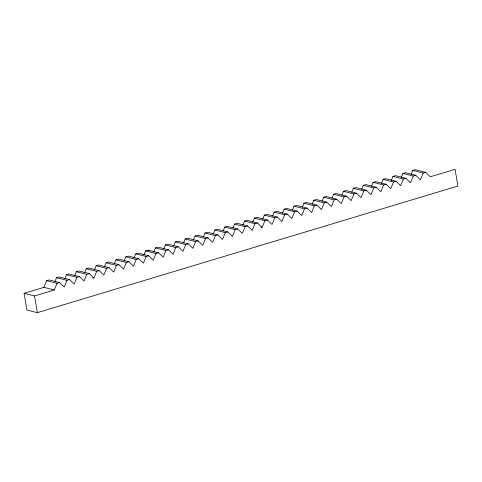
<?xml version="1.0" encoding="UTF-8"?>
<svg xmlns="http://www.w3.org/2000/svg" width="482" height="482" viewBox="0 0 482 482"><rect width="100%" height="100%" fill="white"/><g stroke="black" fill="none" stroke-linecap="round" stroke-linejoin="round"><path stroke-width="0.72" d="M43.892 287.362L46.658 280.675L49.134 279.928L59.581 282.566L64.233 287.019L66.998 280.331L69.474 279.584L74.126 284.037L76.897 277.349L79.367 276.608L84.025 281.06L86.79 274.372L89.266 273.625L93.918 278.078L96.683 271.39L99.159 270.649L103.811 275.102L106.582 268.414L109.053 267.667L113.704 272.119L116.475 265.437L118.946 264.69L123.603 269.143L126.368 262.455L128.845 261.708L133.496 266.16L136.261 259.479L138.738 258.732L143.389 263.184L146.16 256.496L148.631 255.755L153.282 260.202L156.054 253.52L158.53 252.773L163.181 257.225L165.947 250.538L168.423 249.797L173.074 254.249L175.846 247.561L178.316 246.814L182.967 251.267L185.739 244.579L188.209 243.838L192.866 248.29L195.632 241.603L198.108 240.855L202.759 245.308L205.525 238.62L208.001 237.879L212.652 242.332L215.424 235.644L217.894 234.897L222.545 239.349L225.317 232.661L227.787 231.92L232.445 236.373L235.21 229.685L237.686 228.938L242.338 233.39L245.103 226.703L247.579 225.962L252.231 230.414L255.002 223.726L257.472 222.979L262.13 227.432L264.895 220.75L267.371 220.003L272.023 224.455L274.788 217.768L277.264 217.02L281.916 221.473L284.687 214.791L287.139 214.038L291.791 218.491L294.562 211.803L297.039 211.062L301.69 215.514L304.455 208.827L306.932 208.079L311.583 212.532L314.354 205.85L316.825 205.103L321.476 209.556L324.247 202.868L326.724 202.121L331.375 206.573L334.14 199.891L336.617 199.144L341.268 203.597L344.04 196.909L346.51 196.168L351.161 200.62L353.933 193.933L356.409 193.186L361.06 197.638L363.826 190.95L366.302 190.209L370.953 194.662L373.725 187.974L376.195 187.227L380.852 191.679L383.618 184.992L386.094 184.251L390.745 188.703L393.517 182.015L395.987 181.268L400.638 185.721L403.41 179.033L405.88 178.292L410.531 182.744L413.303 176.057L415.779 175.309L420.431 179.762L423.196 173.08L425.678 172.333L430.33 176.786L455.068 169.339L457.9 186.046L37.361 312.661L26.926 310.028L24.1 293.321L43.892 287.362L54.309 289.989L57.081 283.302L59.581 282.566M54.894 281.705L56.551 277.692L59.027 276.951L69.474 279.584M64.787 278.729L66.45 274.716L68.92 273.969L79.367 276.608M74.68 275.746L76.343 271.734L78.813 270.992L89.266 273.625M84.573 272.77L86.236 268.757L88.712 268.01L99.159 270.649M94.472 269.787L96.129 265.775L98.605 265.034L109.053 267.667M104.365 266.811L106.028 262.798L108.498 262.051L118.946 264.69M114.258 263.829L115.921 259.822L118.397 259.075L128.845 261.708M124.157 260.852L125.814 256.84L128.29 256.093L138.738 258.732M134.05 257.876L135.713 253.863L138.183 253.116L148.631 255.755M143.943 254.894L145.606 250.881L148.076 250.14L158.53 252.773M153.836 251.917L155.499 247.905L157.976 247.158L168.423 249.797M163.735 248.935L165.392 244.922L167.869 244.181L178.316 246.814M173.628 245.959L175.291 241.946L177.762 241.199L188.209 243.838M183.522 242.976L185.184 238.964L187.661 238.222L198.108 240.855M193.421 240L195.077 235.987L197.554 235.24L208.001 237.879M203.314 237.017L204.977 233.005L207.447 232.264L217.894 234.897M213.207 234.041L214.87 230.028L217.34 229.281L227.787 231.92M223.1 231.059L224.763 227.046L227.239 226.305L237.686 228.938M232.999 228.082L234.656 224.07L237.132 223.323L247.579 225.962M242.892 225.1L244.555 221.093L247.025 220.346L257.472 222.979M252.785 222.124L254.448 218.111L256.918 217.364L267.371 220.003M262.678 219.141L264.341 215.135L266.817 214.388L277.264 217.02M272.577 216.165L274.234 212.152L276.71 211.405L287.139 214.038M282.47 213.189L284.133 209.176L286.603 208.429L297.039 211.062M292.363 210.206L294.026 206.194L296.502 205.453L306.932 208.079M302.262 207.23L303.919 203.217L306.395 202.47L316.825 205.103M312.155 204.248L313.818 200.235L316.288 199.494L326.724 202.121M322.048 201.271L323.711 197.258L326.181 196.511L336.617 199.144M331.941 198.289L333.604 194.276L336.081 193.535L346.51 196.168M341.84 195.312L343.497 191.3L345.974 190.553L356.409 193.186M351.733 192.33L353.396 188.317L355.867 187.576L366.302 190.209M361.627 189.354L363.289 185.341L365.766 184.594L376.195 187.227M371.526 186.371L373.182 182.359L375.659 181.618L386.094 184.251M381.419 183.395L383.082 179.382L385.552 178.635L395.987 181.268M391.312 180.413L392.975 176.406L395.445 175.659L405.88 178.292M401.205 177.436L402.868 173.424L405.344 172.677L415.779 175.309M411.104 174.454L412.761 170.447L415.237 169.7L425.678 172.333M24.1 293.321L34.535 295.954L54.309 289.989M412.761 170.447L423.196 173.08M402.868 173.424L413.303 176.057M392.975 176.406L403.41 179.033M383.082 179.382L393.517 182.015M373.182 182.359L383.618 184.992M363.289 185.341L373.725 187.974M353.396 188.317L363.826 190.95M343.497 191.3L353.933 193.933M333.604 194.276L344.04 196.909M323.711 197.258L334.14 199.891M313.818 200.235L324.247 202.868M303.919 203.217L314.354 205.85M294.026 206.194L304.455 208.827M284.133 209.176L294.562 211.803M274.234 212.152L284.687 214.791M264.341 215.135L274.788 217.768M254.448 218.111L264.895 220.75M244.555 221.093L255.002 223.726M260.732 227.082L262.13 227.432M234.656 224.07L245.103 226.703M224.763 227.046L235.21 229.685M214.87 230.028L225.317 232.661M204.977 233.005L215.424 235.644M195.077 235.987L205.525 238.62M185.184 238.964L195.632 241.603M175.291 241.946L185.739 244.579M165.392 244.922L175.846 247.561M155.499 247.905L165.947 250.538M145.606 250.881L156.054 253.52M135.713 253.863L146.16 256.496M125.814 256.84L136.261 259.479M115.921 259.822L126.368 262.455M106.028 262.798L116.475 265.437M96.129 265.775L106.582 268.414M86.236 268.757L96.683 271.39M76.343 271.734L86.79 274.372M92.526 277.728L93.918 278.078M66.45 274.716L76.897 277.349M56.551 277.692L66.998 280.331M46.658 280.675L57.081 283.302M148.076 250.14L149.113 251.128M34.535 295.954L37.361 312.661"/></g></svg>
